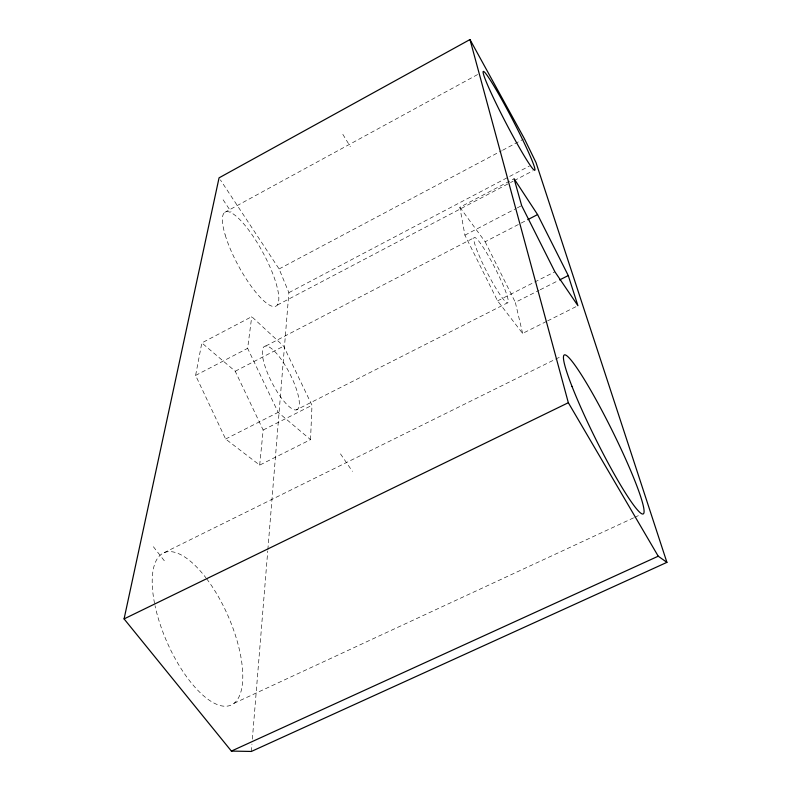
<?xml version="1.0" encoding="UTF-8"?>
<svg xmlns="http://www.w3.org/2000/svg" width="791" height="791" viewBox="0 0 791 791"><rect width="100%" height="100%" fill="white"/><g stroke="black" fill="none" stroke-linecap="round" stroke-linejoin="round"><path stroke-width="0.59" stroke-dasharray="3.96 2.97" d="M310.537 439.638L311.99 405.299L283.633 346.161L251.746 316.677L201.824 342.918L195.604 375.428L225.623 439.025L259.685 465.108L310.537 439.638L278.145 412.348L247.632 348.337L251.746 316.677M251.36 751.45L251.963 744.074M252.359 739.15L267.754 550.951M267.852 549.725L288.883 292.64L279.094 268.94L220.402 179.893M259.685 465.108L263.156 430.027L235.234 371.246L201.824 342.918M224.684 212.384L477.764 74.463M279.094 268.94L501.494 150.834M502.582 150.26L523.296 139.256M288.883 292.64L529.456 166.011M546.482 321.453L522.624 333.406L497.579 300.887L464.91 235.164L459.848 207.282L514.101 178.776M277.315 305.069L513.102 181.198M514.19 180.625L532.748 170.876M195.604 375.428L247.632 348.337M464.91 235.164L516.197 208.458M517.294 207.885L521.655 205.611M265.766 346.003L474.818 237.359M235.234 371.246L283.633 346.161M459.848 207.282L485.13 241.749L520.092 223.635M521.19 223.072L526.648 220.234M225.623 439.025L278.145 412.348M497.579 300.887L554.896 271.778M296.318 409.896A35.585 9.996 62.8 0 0 281.784 360.182A35.585 9.996 62.8 0 0 264.283 363.88A35.585 9.996 62.8 0 0 296.318 409.896L507.436 302.894A36.791 4.538 62.8 0 0 487.345 254.049A36.791 4.538 62.8 0 0 478.189 253.347A36.791 4.538 62.8 0 0 507.436 302.894M263.156 430.027L311.99 405.299M522.624 333.406L515.337 302.35L539.096 290.317M540.174 289.773L558.545 280.479M547.57 320.909L577.924 305.702M164.152 552.662L554.55 359.678M555.658 359.134L561.185 356.395M233.988 703.337L633.64 517.838M634.758 517.314L639.237 515.238M153.375 546.71L166.13 563.113M340.486 453.866L352.42 471.377M223.121 199.787L231.012 211.701M342.81 134.302L350.364 146.711M485.13 241.749L515.337 302.35M206.619 578.725A83.233 33.212 66.2 0 1 231.872 704.702A83.233 33.212 66.2 0 1 155.026 605.649M154.571 603.434A83.233 33.212 66.2 0 1 205.937 577.826M225.178 234.947A53.472 13.941 61.6 0 0 273.993 306.562A53.472 13.941 61.6 0 0 252.754 235.748A53.472 13.941 61.6 0 0 225.178 234.947"/><path stroke-width="1.19" d="M124.078 618.908L219.058 177.846L469.983 39.55L524.393 138.682L536.011 162.56L666.922 562.361L251.36 751.45L231.387 751.084L124.078 618.908L568.333 402.718L469.983 39.55M527.745 219.671L537.573 214.579L568.264 275.555L577.924 305.702L554.896 271.778L521.655 205.611L514.101 178.776L537.573 214.579M559.623 279.925L568.264 275.555M231.387 751.084L658.231 556.202L666.922 562.361M568.333 402.718L658.231 556.202M572.012 386.423A88.75 9.265 63.6 0 0 641.086 513.369A88.75 9.265 63.6 0 0 597.996 403.252A88.75 9.265 63.6 0 0 572.012 386.423M490.46 91.479A55.716 3.708 62.5 0 0 533.974 169.976A55.716 3.708 62.5 0 0 502.592 101.03A55.716 3.708 62.5 0 0 490.46 91.479"/></g></svg>
